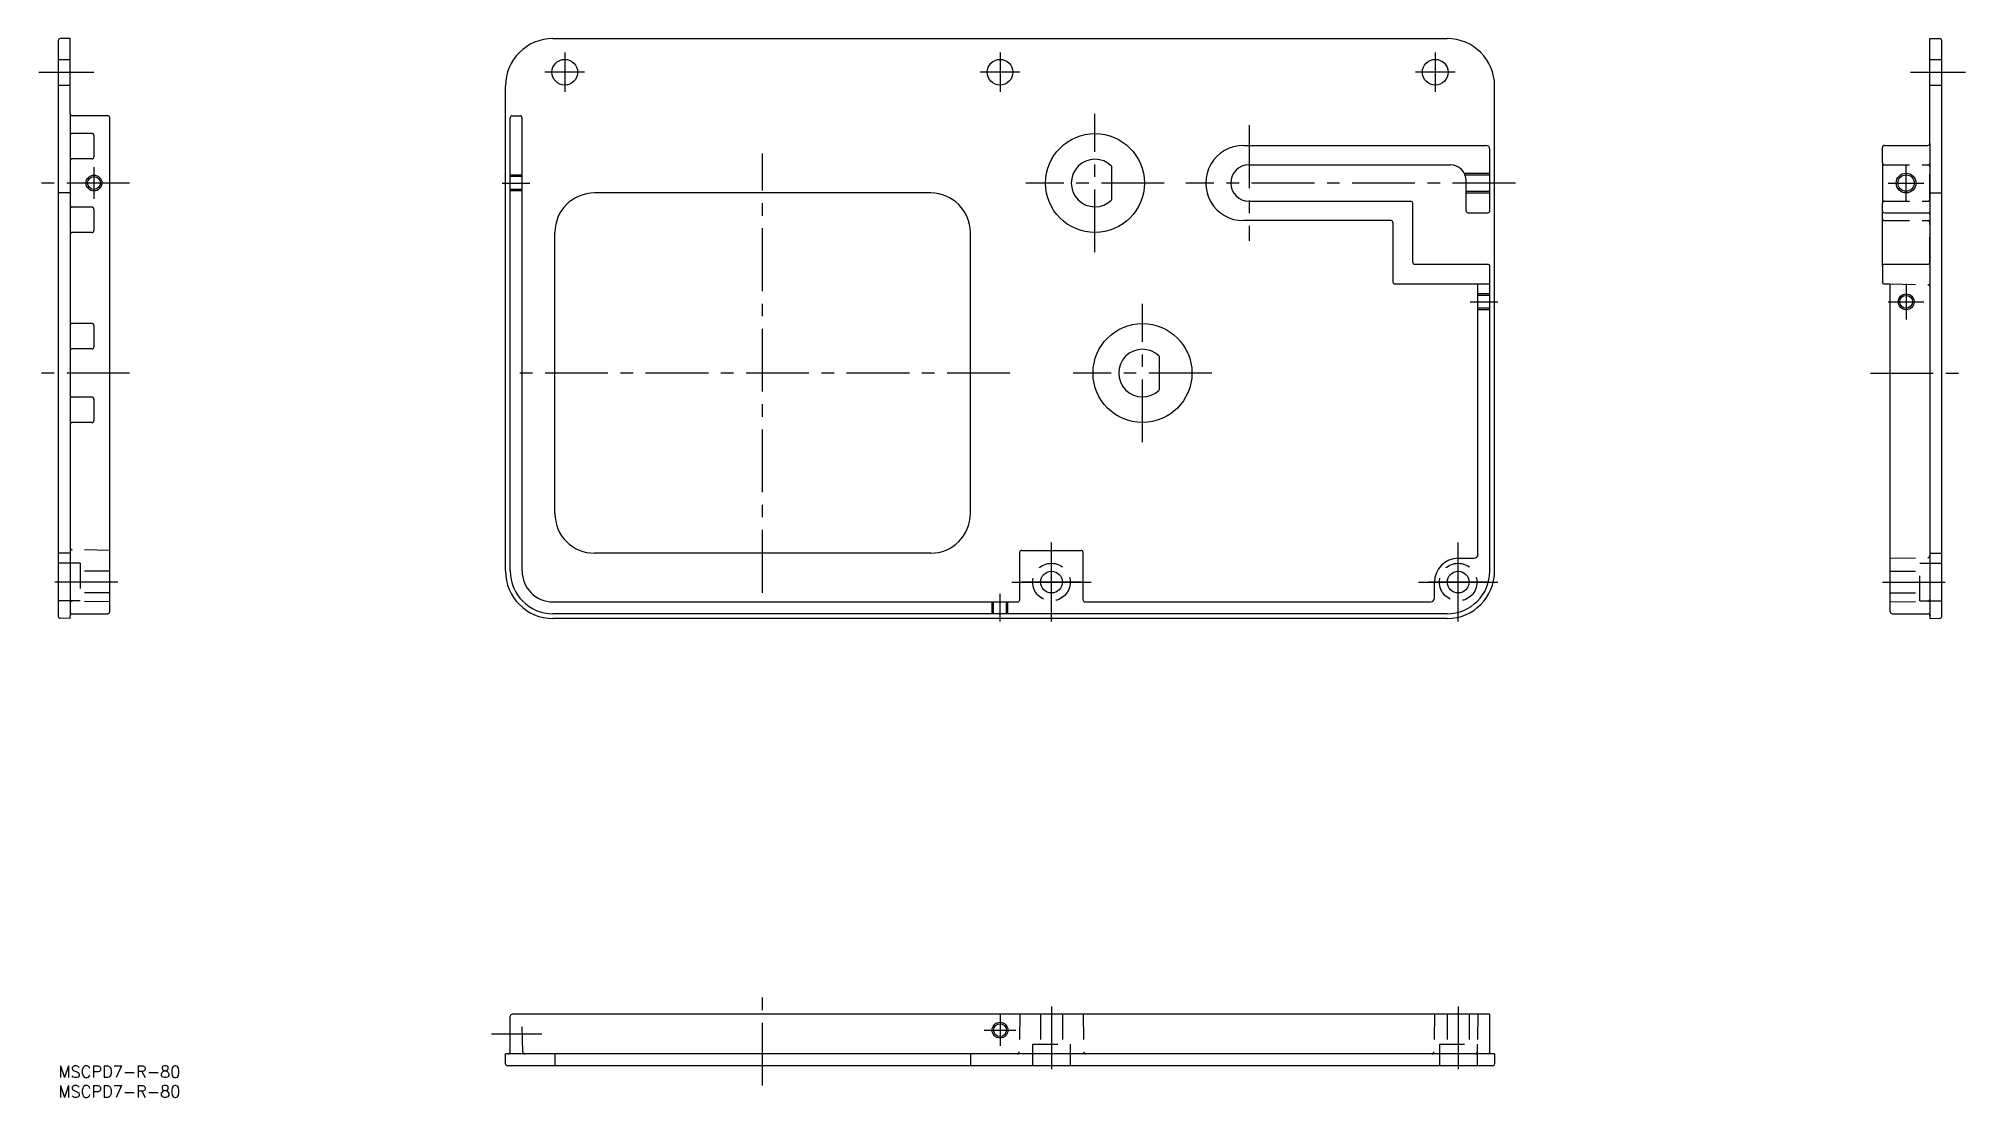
# Model space of a CAD drawing. Extents: x -5 to 482, y -8 to 260.
import ezdxf

# ---------------------------------------------------------------- set-up
doc = ezdxf.new("R2010")
doc.units = 0
doc.header["$LTSCALE"] = 0.5
doc.linetypes.add('CENTER', pattern=[50.8, 31.75, -6.35, 6.35, -6.35])
doc.linetypes.add('DASHED', pattern=[19.05, 12.7, -6.35])
doc.layers.get('0').update_dxf_attribs({"linetype": 'CONTINUOUS'})
for name, color, linetype in [('MSM_CENTER', 1, 'CENTER'), ('MSM_CONTINUOUS', 7, 'CONTINUOUS'), ('MSM_DASHED', 4, 'DASHED'), ('MSM_NARROW', 5, 'CONTINUOUS'), ('MSM_PART_NUMBER', 7, 'CONTINUOUS')]:
    doc.layers.add(name, color=color, linetype=linetype)
doc.styles.get("Standard").update_dxf_attribs({"font": 'txt.shx', "height": 3, "bigfont": 'bigfont.shx'})

# ---------------------------------------------------------------- blocks, each defined once
blk = doc.blocks.new('AM_CENT')
for p, q in [((0, -0.5), (0, 0.5)), ((0.5, 0), (-0.5, 0))]:
    blk.add_line(p, q)

msp = doc.modelspace()

# ---------------------------------------------------------------- linework, layer by layer
at = {"layer": 'MSM_CENTER'}
for p, q in [((128, 256), (128, 246)), ((238, 256), (238, 246)), ((348, 256), (348, 246)), ((-4.93, 251), (9, 251)), ((133, 251), (123, 251)), ((243, 251), (233, 251)), ((353, 251), (343, 251)), ((468.07, 251), (482, 251)), ((262, 205.5), (262, 240.5)), ((301, 237.6), (301, 208.4)), ((178, 119.5), (178, 230.5)), ((9, 227), (9, 219)), ((467, 218.5), (467, 227.5)), ((18, 223), (-5, 223)), ((112.2, 223), (119.2, 223)), ((279.5, 223), (244.5, 223)), ((368.27, 223), (284.99, 223)), ((462.5, 223), (471.5, 223)), ((467, 197.5), (467, 188.5)), ((274, 157.5), (274, 192.5)), ((356.8, 193), (363.8, 193)), ((462.5, 193), (471.5, 193)), ((18, 175), (-5, 175)), ((240.5, 175), (115.5, 175)), ((291.5, 175), (256.5, 175)), ((458, 175), (481, 175)), ((15, 122.2), (-2, 122.2)), ((258.5, 122.2), (243.5, 122.2)), ((361.3, 122.2), (346.3, 122.2)), ((461, 122.2), (478, 122.2)), ((238, 112.2), (238, 119.2)), ((178, -5), (178, 18)), ((251, 15), (251, -2)), ((353.8, 15), (353.8, -2)), ((238, 13), (238, 5)), ((122.2, 8), (109.49, 8)), ((234, 9), (242, 9))]:
    msp.add_line(p, q, dxfattribs=at)
at = {"layer": 'MSM_CONTINUOUS'}
for p, q in [((0, 259), (0, 113.54)), ((3, 259.5), (0.5, 259.5)), ((3, 240.5), (3, 259.5)), ((125, 259.5), (351, 259.5)), ((473, 259.5), (475.5, 259.5)), ((473, 233), (473, 259.5)), ((476, 113.54), (476, 259)), ((113, 125), (113, 247.5)), ((363, 125), (363, 247.5)), ((3, 240.5), (3, 113.7)), ((12.5, 240), (3.5, 240)), ((13, 114.7), (13, 239.5)), ((114.2, 125), (114.2, 239.5)), ((114.7, 240), (116.7, 240)), ((117.2, 125), (117.2, 239.5)), ((299.53, 232.5), (360.8, 232.5)), ((361.8, 216), (361.8, 231.5)), ((461, 228.1), (461, 232)), ((461.5, 232.5), (472.5, 232.5)), ((473, 233), (473, 113.7)), ((266.2, 227.29), (266.2, 218.72)), ((300.9, 227.6), (351.8, 227.6)), ((461, 228.1), (461, 217.9)), ((220.5, 220.5), (135.5, 220.5)), ((355.8, 216), (355.8, 223.6)), ((301.04, 218.4), (341.8, 218.4)), ((342.3, 203), (342.3, 217.9)), ((356.3, 215.5), (361.3, 215.5)), ((461, 216), (461, 217.9)), ((461, 214), (461, 216)), ((461.5, 215.5), (472.5, 215.5)), ((125.5, 139.5), (125.5, 210.5)), ((230.5, 139.5), (230.5, 210.5)), ((336.8, 213.5), (299.54, 213.5)), ((337.3, 213), (337.3, 198)), ((461, 202), (461, 214)), ((342.8, 202.5), (361.3, 202.5)), ((361.8, 198), (361.8, 202)), ((461, 202), (461, 198)), ((461.5, 202.5), (472.5, 202.5)), ((337.8, 197.5), (358.3, 197.5)), ((358.3, 197.5), (361.3, 197.5)), ((358.8, 129.2), (358.8, 197)), ((361.8, 125), (361.8, 198)), ((461.5, 197.5), (462.5, 197.5)), ((463, 114.7), (463, 197)), ((278.2, 179.29), (278.2, 170.72)), ((220.5, 129.5), (135.5, 129.5)), ((243, 117.7), (243, 129.7)), ((243.5, 130.2), (258.5, 130.2)), ((259, 117.7), (259, 129.7)), ((353.8, 128.2), (357.8, 128.2)), ((347.8, 118.2), (347.8, 122.2)), ((125, 117.2), (242.5, 117.2)), ((259.5, 117.2), (346.8, 117.2)), ((3, 113), (0.49, 113.04)), ((3, 113), (3, 113.7)), ((3.5, 114.2), (12.5, 114.2)), ((351, 114.2), (125, 114.2)), ((351, 113), (125, 113)), ((463.5, 114.2), (472.5, 114.2)), ((473, 113.7), (473, 113)), ((473, 113), (475.51, 113.04)), ((114.2, 3.5), (114.2, 12.5)), ((361.8, 13), (114.7, 13)), ((361.8, 3), (361.8, 13)), ((113.5, 3), (113, 3)), ((113.7, 3), (113, 3)), ((113.7, 3), (113, 3)), ((113, 0.5), (113, 3)), ((362.5, 0), (113.5, 0)), ((363, 3), (113.74, 3)), ((363, 3), (363, 0.5))]:
    msp.add_line(p, q, dxfattribs=at)
for centre, radius in [((128, 251), 3.25), ((238, 251), 3.25), ((348, 251), 3.25), ((262, 223), 12.5), ((9, 223), 1.62), ((467, 223), 2.07), ((467, 193), 1.62), ((274, 175), 12.5), ((251, 122.2), 2.75), ((353.8, 122.2), 2.75), ((238, 9), 1.62)]:
    msp.add_circle(centre, radius, dxfattribs=at)
for centre, radius, start, end in [((0.5, 259), 0.5, 90, 180), ((125, 247.5), 12, 90, 180), ((351, 247.5), 12, 0, 90), ((475.5, 259), 0.5, 0, 90), ((3.5, 240.5), 0.5, 180, 270), ((12.5, 239.5), 0.5, 0, 90), ((114.7, 239.5), 0.5, 90, 180), ((116.7, 239.5), 0.5, 0, 90), ((262, 223), 6, 45.573, 314.427), ((299.5, 223), 9.5, 89.8308, 270.1692), ((360.8, 231.5), 1, 0, 90), ((461.5, 232), 0.5, 90, 180), ((472.5, 233), 0.5, 270, 0), ((300.9, 223), 4.6, 90, 270), ((351.8, 223.6), 4, 360, 90), ((135.5, 210.5), 10, 90, 180), ((220.5, 210.5), 10, 0, 90), ((341.8, 217.9), 0.5, 360, 90), ((356.3, 216), 0.5, 180, 270), ((361.3, 216), 0.5, 270, 0), ((461.5, 216), 0.5, 180, 270), ((472.5, 215), 0.5, 0, 90), ((336.8, 213), 0.5, 360, 90), ((342.8, 203), 0.5, 180, 270), ((361.3, 202), 0.5, 360, 90), ((461.5, 202), 0.5, 90, 180), ((472.5, 203), 0.5, 270, 0), ((337.8, 198), 0.5, 180, 270), ((358.3, 197), 0.5, 360, 90), ((361.3, 198), 0.5, 270, 0), ((461.5, 198), 0.5, 180, 270), ((462.5, 197), 0.5, 0, 90), ((274, 175), 6, 45.573, 314.427), ((135.5, 139.5), 10, 180, 270), ((220.5, 139.5), 10, 270, 0), ((243.5, 129.7), 0.5, 90, 180), ((258.5, 129.7), 0.5, 360, 90), ((353.8, 122.2), 6, 90, 180), ((357.8, 129.2), 1, 270, 0), ((125, 125), 12, 180, 270), ((125, 125), 10.8, 180, 270), ((125, 125), 7.8, 180, 270), ((351, 125), 10.8, 270, 0), ((351, 125), 12, 270, 0), ((242.5, 117.7), 0.5, 270, 0), ((259.5, 117.7), 0.5, 180, 270), ((346.8, 118.2), 1, 270, 0), ((0.5, 113.54), 0.5, 180, 269), ((3.5, 113.7), 0.5, 90, 180), ((12.5, 114.7), 0.5, 270, 0), ((463.5, 114.7), 0.5, 180, 270), ((472.5, 113.7), 0.5, 0, 90), ((475.5, 113.54), 0.5, 271, 360), ((114.7, 12.5), 0.5, 90, 180), ((113.5, 0.5), 0.5, 180, 270), ((113.7, 3.5), 0.5, 270, 0), ((362.5, 0.5), 0.5, 270, 360), ((362.5, 0.5), 0.5, 270, 360)]:
    msp.add_arc(centre, radius, start, end, dxfattribs=at)
at = {"layer": 'MSM_DASHED'}
for p, q in [((0, 254.25), (3, 254.25)), ((473, 254.25), (476, 254.25)), ((0, 247.75), (3, 247.75)), ((473, 247.75), (476, 247.75)), ((8.5, 235.5), (3.5, 235.5)), ((9, 235), (9, 229.6)), ((8.5, 229.1), (3.5, 229.1)), ((3, 228.6), (3, 217.4)), ((117.2, 225), (114.2, 225)), ((117.2, 224.62), (114.2, 224.62)), ((355.32, 225.5), (361.8, 225.5)), ((355.55, 225.07), (361.8, 225.07)), ((461.5, 227.6), (472.5, 227.6)), ((473, 218.9), (473, 227.1)), ((3, 220.5), (0, 220.5)), ((117.2, 221.38), (114.2, 221.38)), ((117.2, 221), (114.2, 221)), ((355.8, 220.93), (361.8, 220.93)), ((355.8, 220.5), (361.8, 220.5)), ((473, 220.5), (476, 220.5)), ((8.5, 216.9), (3.5, 216.9)), ((9, 216.4), (9, 211)), ((461.5, 218.4), (472.5, 218.4)), ((8.5, 210.5), (3.5, 210.5)), ((461.5, 213.5), (472.5, 213.5)), ((473, 203), (473, 213)), ((361.8, 195), (358.8, 195)), ((463, 197.5), (472.51, 197.33)), ((361.8, 194.62), (358.8, 194.62)), ((361.8, 191.38), (358.8, 191.38)), ((361.8, 191), (358.8, 191)), ((8.5, 187.5), (3.5, 187.5)), ((9, 187), (9, 181.6)), ((3, 180.6), (3, 169.4)), ((8.5, 181.1), (3.5, 181.1)), ((8.5, 168.9), (3.5, 168.9)), ((9, 168.4), (9, 163)), ((8.5, 162.5), (3.5, 162.5)), ((3, 129.5), (0, 129.5)), ((5.5, 126.95), (0, 126.95)), ((13, 130.2), (3.49, 130.37)), ((5.5, 126.95), (5.5, 117.45)), ((463, 128.2), (472.51, 128.37)), ((470.5, 126.95), (476, 126.95)), ((470.5, 117.45), (470.5, 126.95)), ((473, 129.5), (476, 129.5)), ((13, 124.95), (5.5, 124.95)), ((463, 124.95), (470.5, 124.95)), ((5.5, 117.45), (0, 117.45)), ((13, 117.2), (3.49, 117.37)), ((13, 119.45), (5.5, 119.45)), ((236, 114.2), (236, 117.2)), ((236.38, 114.2), (236.38, 117.2)), ((239.62, 114.2), (239.62, 117.2)), ((240, 114.2), (240, 117.2)), ((463, 119.45), (470.5, 119.45)), ((463, 117.2), (472.51, 117.37)), ((470.5, 117.45), (476, 117.45)), ((117.37, 3.49), (117.2, 13)), ((243, 13), (242.83, 3.49)), ((248.25, 13), (248.25, 5.5)), ((253.75, 13), (253.75, 5.5)), ((259, 13), (259.17, 3.49)), ((347.8, 13), (347.63, 3.49)), ((351.05, 13), (351.05, 5.5)), ((356.55, 13), (356.55, 5.5)), ((358.8, 13), (358.63, 3.49)), ((246.25, 5.5), (246.25, 0)), ((246.25, 5.5), (255.75, 5.5)), ((255.75, 5.5), (255.75, 0)), ((349.05, 5.5), (349.05, 0)), ((349.05, 5.5), (358.55, 5.5)), ((358.55, 5.5), (358.55, 0)), ((125.5, 3), (125.5, 0)), ((230.5, 3), (230.5, 0))]:
    msp.add_line(p, q, dxfattribs=at)
for centre in [(251, 122.2), (353.8, 122.2)]:
    msp.add_circle(centre, 4.75, dxfattribs=at)
for centre, start, end in [((3.5, 236), 180, 270), ((8.5, 235), 360, 90), ((3.5, 228.6), 90, 180), ((8.5, 229.6), 270, 0), ((461.5, 228.1), 180, 270), ((472.5, 227.1), 360, 90), ((3.5, 217.4), 180, 270), ((8.5, 216.4), 360, 90), ((461.5, 217.9), 90, 180), ((472.5, 218.9), 270, 0), ((3.5, 210), 90, 180), ((8.5, 211), 270, 360), ((461.5, 214), 180, 270), ((472.5, 213), 0, 90), ((472.5, 196.83), 0, 89), ((3.5, 188), 180, 270), ((8.5, 187), 360, 90), ((3.5, 180.6), 90, 180), ((8.5, 181.6), 270, 0), ((3.5, 169.4), 180, 270), ((8.5, 168.4), 360, 90), ((3.5, 162), 90, 180), ((8.5, 163), 270, 360), ((3.5, 130.87), 180, 269), ((472.5, 128.87), 271, 0), ((3.5, 117.87), 180, 269), ((472.5, 117.87), 271, 0), ((117.87, 3.5), 181, 270), ((242.33, 3.5), 270, 359), ((259.67, 3.5), 181, 270), ((347.13, 3.5), 270, 359), ((358.13, 3.5), 270, 359)]:
    msp.add_arc(centre, 0.5, start, end, dxfattribs=at)
at = {"layer": 'MSM_NARROW'}
for centre, radius in [((9, 223), 2), ((467, 223), 2.5), ((467, 193), 2), ((238, 9), 2)]:
    msp.add_circle(centre, radius, dxfattribs=at)

# ---------------------------------------------------------------- block references
at = {"layer": 'MSM_CENTER', "xscale": -20, "yscale": 20, "zscale": 20}
for p in [(251, 122.2), (353.8, 122.2)]:
    msp.add_blockref('AM_CENT', p, dxfattribs=at)

# ---------------------------------------------------------------- texts
at = {"layer": 'MSM_PART_NUMBER'}
for p in [(0, -3), (0, -8)]:
    msp.add_text('MSCPD7-R-80', height=3, dxfattribs=at).set_placement(p)

doc.saveas('drawing.dxf')
